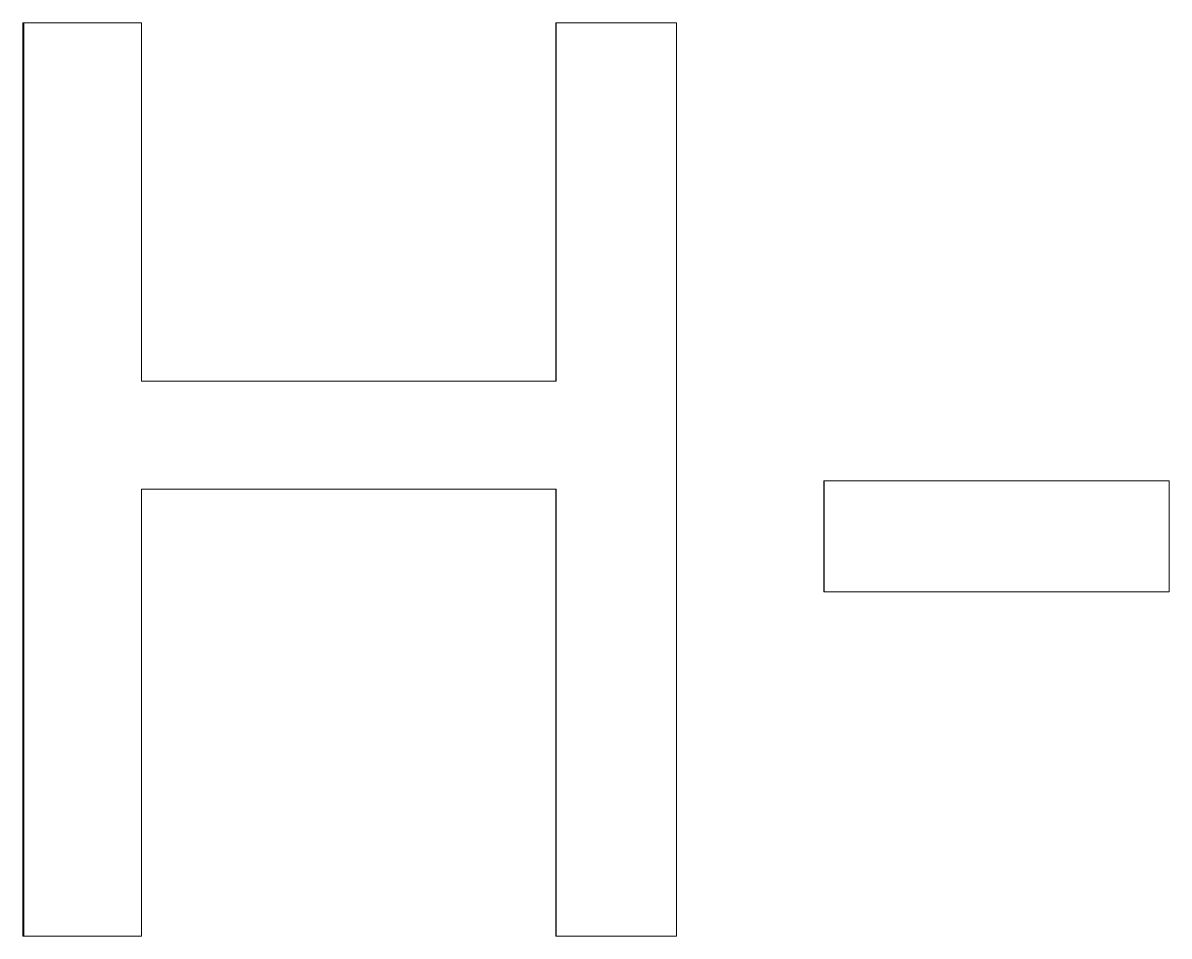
# Model space of a CAD drawing. Header units: millimetres. Extents: x 0 to 8410, y 0 to 5940.
# Drawn here: x 475.799 to 478.937, y 4859.2 to 4861.7 of the extents above; entities that cross this region are included whole.
import ezdxf

# ---------------------------------------------------------------- set-up
doc = ezdxf.new("R2010")
doc.units = ezdxf.units.MM
doc.header["$LTSCALE"] = 10
doc.layers.add('가시적인 것(ISO)', color=3, linetype='Continuous', lineweight=5, true_color=0x00ff00)

msp = doc.modelspace()

# ---------------------------------------------------------------- linework, layer by layer
at = {"layer": '가시적인 것(ISO)'}
for p, q in [((476.1236, 4861.6998), (475.7992, 4861.6998)), ((475.7992, 4859.1998), (475.7992, 4861.6998)), ((476.1236, 4861.6998), (476.1236, 4860.7193)), ((477.5882, 4861.6998), (477.2581, 4861.6998)), ((477.2581, 4860.7193), (477.2581, 4861.6998)), ((477.5882, 4861.6998), (477.5882, 4859.1998)), ((477.2581, 4860.7193), (476.1236, 4860.7193)), ((477.2594, 4860.7193), (477.2581, 4860.7193)), ((476.1236, 4860.4235), (476.1236, 4859.1998)), ((476.1236, 4860.4235), (477.2581, 4860.4235)), ((477.2594, 4860.4235), (477.2581, 4860.4235)), ((477.2581, 4859.1998), (477.2581, 4860.4235)), ((478.9367, 4860.4458), (477.9917, 4860.4458)), ((477.9917, 4860.1419), (477.9917, 4860.4458)), ((478.9367, 4860.4458), (478.9367, 4860.1419)), ((477.9917, 4860.1419), (478.9367, 4860.1419)), ((475.7992, 4859.1998), (476.1236, 4859.1998)), ((477.2581, 4859.1998), (477.5882, 4859.1998))]:
    msp.add_line(p, q, dxfattribs=at)
for points in [[(475.8015, 4859.1998), (475.8015, 4860.0332), (475.8015, 4860.8665), (475.8015, 4861.6998)], [(477.2594, 4860.7193), (477.2594, 4861.0461), (477.2594, 4861.373), (477.2594, 4861.6998)], [(477.2594, 4859.1998), (477.2594, 4859.6077), (477.2594, 4860.0156), (477.2594, 4860.4235)]]:
    msp.add_open_spline(points, degree=3, dxfattribs=at)
msp.add_open_spline([(477.9925, 4860.1419), (477.9925, 4860.1503), (477.9925, 4860.1588), (477.9925, 4860.1672), (477.9925, 4860.1757), (477.9925, 4860.1841), (477.9925, 4860.1925), (477.9925, 4860.1968), (477.9925, 4860.201), (477.9925, 4860.2052), (477.9925, 4860.2136), (477.9925, 4860.2221), (477.9925, 4860.2305), (477.9925, 4860.2347), (477.9925, 4860.239), (477.9925, 4860.2432), (477.9925, 4860.2516), (477.9925, 4860.2601), (477.9925, 4860.2685), (477.9925, 4860.2727), (477.9925, 4860.2769), (477.9925, 4860.2812), (477.9925, 4860.2896), (477.9925, 4860.2981), (477.9925, 4860.3065), (477.9925, 4860.3107), (477.9925, 4860.3149), (477.9925, 4860.3192), (477.9925, 4860.3318), (477.9925, 4860.3445), (477.9925, 4860.3571), (477.9925, 4860.3867), (477.9925, 4860.4162), (477.9925, 4860.4458)], degree=3, knots=[0, 0, 0, 0, 0.00253241, 0.00253241, 0.00253241, 0.00506483, 0.00506483, 0.00506483, 0.00633104, 0.00633104, 0.00633104, 0.00886345, 0.00886345, 0.00886345, 0.01012966, 0.01012966, 0.01012966, 0.01266207, 0.01266207, 0.01266207, 0.01392828, 0.01392828, 0.01392828, 0.0164607, 0.0164607, 0.0164607, 0.0177269, 0.0177269, 0.0177269, 0.02152553, 0.02152553, 0.02152553, 0.03038898, 0.03038898, 0.03038898, 0.03038898], dxfattribs=at)

doc.saveas('drawing.dxf')
